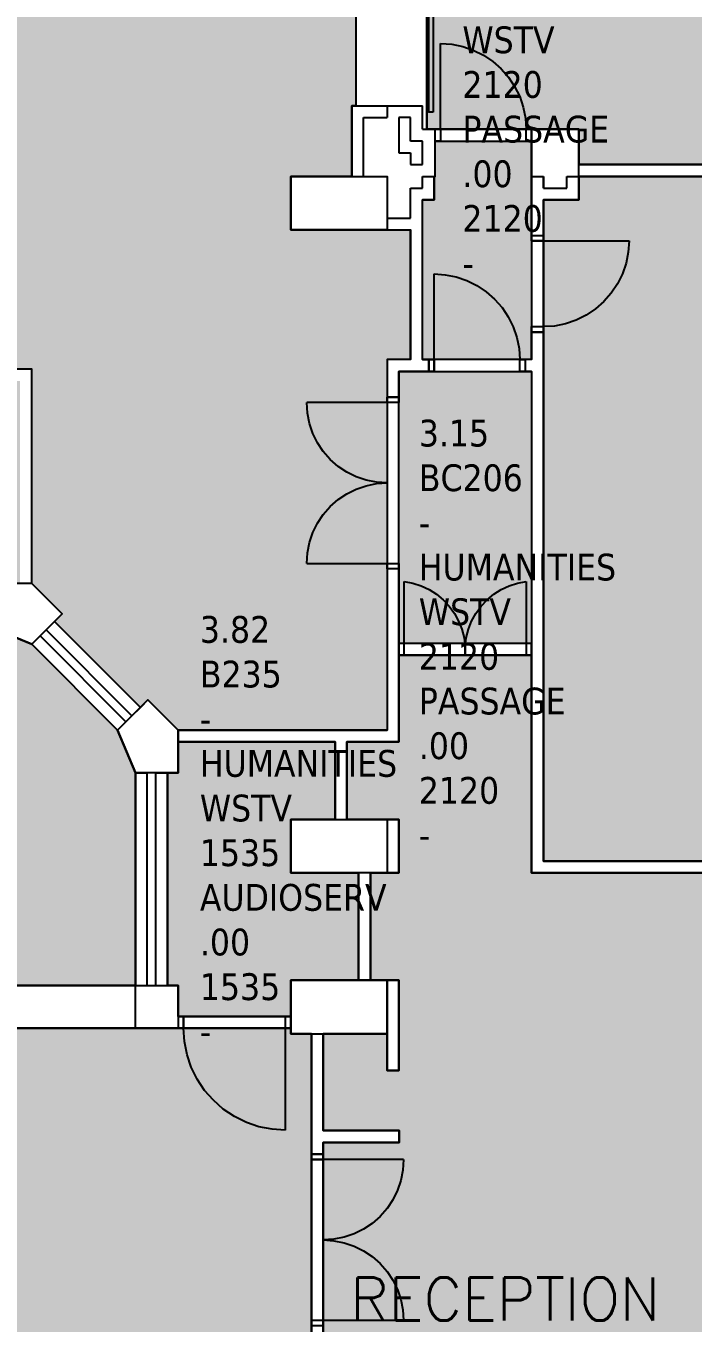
# Model space of a CAD drawing. Extents: x -78184 to 97130, y -50184 to 40272.
# Drawn here: x 14158 to 20389, y 12721 to 24826 of the extents above; entities that cross this region are included whole.
import ezdxf

# ---------------------------------------------------------------- set-up
doc = ezdxf.new("R2010")
doc.units = 0
doc.header["$LTSCALE"] = 750
doc.header["$MEASUREMENT"] = 0
for name, color, linetype in [('DR', 8, 'CONTINUOUS'), ('GROS$', 1, 'CONTINUOUS'), ('HL-TMP', 7, 'CONTINUOUS'), ('RM', 4, 'CONTINUOUS'), ('RM$', 5, 'CONTINUOUS'), ('RM$TXT', 5, 'CONTINUOUS'), ('SAPSE_P7', 10, 'CONTINUOUS'), ('WA', 6, 'CONTINUOUS'), ('WA_EXT', 7, 'CONTINUOUS')]:
    doc.layers.add(name, color=color, linetype=linetype)
doc.styles.add('C', font='tahoma.ttf')
doc.styles.add('ROMAN_TRIPLEX', font='txt.shx')

msp = doc.modelspace()

# ---------------------------------------------------------------- hatches: boundary and pattern name
at = {"layer": 'HL-TMP', "linetype": 'Continuous', "true_color": 0xcc66fc}
h = msp.add_hatch(color=191, dxfattribs=at)
h.paths.add_polyline_path([(14103, 19622), (13813, 19622), (13813, 19522), (9448, 19522), (9448, 19622), (9158, 19622), (9158, 21512), (10239, 21512), (14103, 21512)], flags=0)
h.paths.add_polyline_path([(39381, 14857), (47681, 14857), (55981, 14857), (55981, 14722), (56361, 14722), (56361, 10622), (55981, 10622), (55981, 10022), (56361, 10022), (56361, 7592), (41916, 7592), (41465, 8372), (40066, 8372), (39381, 8768)], flags=0)
h.paths.add_polyline_path([(5081, 38322), (16631, 38322), (16631, 38122), (17241, 38122), (17241, 35622), (16631, 35622), (16631, 35122), (17241, 35122), (17241, 29422), (16631, 29422), (16631, 28922), (17241, 28922), (17241, 24082), (17201, 24082), (17201, 23422), (16631, 23422), (16631, 22922), (17751, 22922), (17751, 21712), (17531, 21712), (17531, 18255), (15581, 18255), (15298, 18537), (15227, 18467), (14426, 19268), (14496, 19339), (14213, 19622), (14213, 21622), (6581, 21622), (6581, 21872), (6581, 27472), (6581, 27872), (6111, 27872), (6111, 30472), (6581, 30472), (6581, 30872), (5081, 30872)], flags=0)
h.paths.add_polyline_path([(57081, 30092), (57081, 23592), (58981, 23592), (58981, 23702), (65680, 23702), (65680, 30092)], flags=0)
h.paths.add_polyline_path([(55171, 27957), (52029, 27957), (52029, 24544), (55171, 24544), (55171, 24896)], flags=0)
h.paths.add_polyline_path([(56181, 30972), (52029, 30972), (52029, 28067), (55331, 28067), (56181, 28067)], flags=0)
h.paths.add_polyline_path([(27971, 39022), (17901, 39022), (17901, 26171), (17904, 23862), (19321, 23862), (19321, 23532), (21401, 23532), (21401, 23862), (21601, 23862), (21601, 23532), (24901, 23532), (24901, 23862), (25101, 23862), (25101, 23532), (27901, 23532), (27901, 23862), (28011, 23862), (28011, 24082), (27971, 24082)], flags=0)
at = {"layer": 'HL-TMP', "linetype": 'Continuous', "true_color": 0xccffb9}
h = msp.add_hatch(color=254, dxfattribs=at)
h.paths.add_polyline_path([(28521, 22922), (28231, 22922), (28231, 23092), (27901, 23092), (27901, 23422), (25101, 23422), (25101, 23362), (24901, 23362), (24901, 23422), (21601, 23422), (21601, 23362), (21401, 23362), (21401, 23422), (19321, 23422), (19321, 23202), (18991, 23202), (18991, 22820), (18991, 17032), (28231, 17032), (28231, 17422), (28521, 17422)], flags=0)
h.paths.add_polyline_path([(6111, 21472), (6111, 15872), (7781, 15872), (7781, 17855), (7681, 17855), (7681, 18255), (7963, 18537), (8034, 18467), (8836, 19268), (8765, 19339), (9048, 19622), (9048, 21512), (6581, 21512), (6581, 21472)], flags=0)
h.paths.add_polyline_path([(51919, 30972), (49259, 30972), (49259, 24338), (49259, 23309), (51919, 23309)], flags=0)
h.paths.add_polyline_path([(17266, 15922), (16631, 15922), (16631, 15582), (15631, 15582), (15581, 15582), (15581, 15872), (15481, 15872), (15481, 17855), (15581, 17855), (15581, 18145), (17046, 18145), (17046, 17422), (16631, 17422), (16631, 16922), (17266, 16922)], flags=0)
h.paths.add_polyline_path([(31781, 35222), (29131, 35222), (29131, 35122), (28631, 35122), (28631, 31242), (30551, 31242), (31681, 31242), (31681, 31372), (31781, 31372)], flags=0)
at = {"layer": 'HL-TMP', "linetype": 'Continuous', "true_color": 0x666666}
h = msp.add_hatch(color=251, dxfattribs=at)
h.paths.add_polyline_path([(62572, 17262), (62572, 14219), (62832, 14068), (62855, 14029), (65961, 14029), (65961, 14372), (66280, 14372), (66280, 16972), (66181, 16972), (66181, 17262)], flags=0)
h.paths.add_polyline_path([(15181, 15872), (8081, 15872), (8081, 17855), (8246, 18255), (9048, 19056), (9448, 19222), (13813, 19222), (14213, 19056), (15015, 18255), (15181, 17855)], flags=0)
h.paths.add_polyline_path([(-43319, 15872), (-45199, 15872), (-50419, 15872), (-50419, 17855), (-50254, 18255), (-49452, 19056), (-49052, 19222), (-44687, 19222), (-44287, 19056), (-43485, 18255), (-43319, 17855)], flags=0)
h.paths.add_polyline_path([(-21849, -22578), (-21849, -28468), (-25009, -28468), (-25009, -22578), (-21899, -22578)], flags=0)
h.paths.add_polyline_path([(-10229, -22578), (-10229, -28468), (-13389, -28468), (-13389, -22578), (-10279, -22578)], flags=0)
h.paths.add_polyline_path([(-16229, -22578), (-16229, -28578), (-19229, -28578), (-19229, -22578), (-16819, -22578)], flags=0)
h.paths.add_polyline_path([(46665, 26924), (46665, 27984), (43411, 27984), (43411, 26158), (44171, 26158), (44171, 26043), (43411, 26043), (43411, 24882), (43411, 24468), (44511, 24468), (46698, 24468), (46698, 25972), (46115, 25972)], flags=0)
h.paths.add_polyline_path([(16936, 15422), (16936, 14517), (17644, 14517), (17644, 14407), (16936, 14407), (16936, 11572), (20631, 11572), (20631, 15187), (23547, 15187), (23547, 14126), (25527, 14126), (25527, 15187), (55981, 15187), (55981, 15322), (56581, 15322), (56581, 14029), (62462, 14029), (62572, 14219), (62572, 17262), (58981, 17262), (58981, 20227), (56781, 20227), (56781, 19785), (56581, 19785), (56581, 16972), (46698, 16972), (45733, 16972), (29131, 16972), (29131, 16922), (18881, 16922), (18881, 18953), (17641, 18953), (17641, 18145), (17156, 18145), (17156, 17422), (17641, 17422), (17641, 16922), (17376, 16922), (17376, 15922), (17641, 15922), (17641, 15077), (17531, 15077), (17531, 15422)], flags=0)
h.paths.add_polyline_path([(58981, 21135), (57317, 21698), (57081, 21778), (57081, 20327), (57232, 20327), (57232, 20337), (57282, 20337), (58082, 20337), (58832, 20337), (58981, 20337)], flags=0)
h.paths.add_polyline_path([(58981, 22365), (58981, 23482), (57282, 23482), (57081, 23482), (57081, 21895), (57352, 21803), (58981, 21251)], flags=0)
h.paths.add_polyline_path([(56181, 27957), (55331, 27957), (55281, 27957), (55281, 24896), (55281, 22893), (55306, 22849), (55306, 22849), (55706, 22156), (56762, 20327), (56971, 20327), (56971, 21712), (56181, 23081)], flags=0)
h.paths.add_polyline_path([(51919, 19582), (51919, 23199), (49149, 23199), (49149, 24338), (49149, 27068), (48155, 27068), (48155, 27068), (47440, 27068), (46808, 25972), (46808, 25952), (46808, 18159), (46808, 17082), (51919, 17082)], flags=0)
h.paths.add_polyline_path([(18881, 19063), (17641, 19063), (17641, 21602), (17971, 21602), (18881, 21602)], flags=0)
h.paths.add_polyline_path([(43301, 27984), (39308, 27984), (37971, 27984), (35760, 27984), (34578, 27984), (32094, 27984), (31791, 27984), (31791, 27217), (31791, 26372), (32081, 26372), (32081, 26158), (34578, 26158), (34578, 26437), (34688, 26437), (34688, 26158), (37681, 26158), (37681, 26372), (38081, 26372), (38081, 26158), (43301, 26158)], flags=0)
h.paths.add_polyline_path([(18881, 21712), (17971, 21712), (17861, 21712), (17861, 23202), (17971, 23202), (17971, 23422), (17981, 23422), (17981, 23752), (18881, 23752), (18881, 22820)], flags=0)
h.paths.add_polyline_path([(29131, 23172), (29131, 23422), (28631, 23422), (28631, 25972), (29122, 25972), (31516, 25972), (31516, 23172), (29622, 23172)], flags=0)
h.paths.add_polyline_path([(29131, 17082), (29131, 17422), (28631, 17422), (28631, 22922), (29131, 22922), (29131, 23062), (29622, 23062), (31516, 23062), (31516, 17082), (29322, 17082)], flags=0)
h.paths.add_polyline_path([(16826, 11572), (16631, 11572), (16631, 11372), (14120, 11372), (7991, 11372), (7991, 14172), (7991, 15472), (8081, 15472), (15631, 15472), (16631, 15472), (16631, 15422), (16826, 15422), (16826, 14247)], flags=0)

# ---------------------------------------------------------------- linework, layer by layer
at = {"layer": 'DR', "linetype": 'Continuous'}
for p, q in [((18031, 23862), (18031, 24662)), ((18991, 22820), (19791, 22820)), ((17971, 21712), (17971, 22512)), ((17531, 21311), (16781, 21311)), ((16781, 19811), (17531, 19811)), ((17691, 19063), (17691, 19641)), ((18831, 19641), (18831, 19063)), ((16581, 15472), (16581, 14522)), ((17686, 14247), (16936, 14247)), ((16936, 12747), (17686, 12747))]:
    msp.add_line(p, q, dxfattribs=at)
at = {"layer": 'DR'}
for p, q in [((18031, 24662), (18135, 24655)), ((18135, 24655), (18238, 24635)), ((18238, 24635), (18337, 24601)), ((18337, 24601), (18431, 24555)), ((18431, 24555), (18518, 24496)), ((18518, 24496), (18596, 24427)), ((18596, 24427), (18665, 24349)), ((18665, 24349), (18723, 24262)), ((18723, 24262), (18770, 24168)), ((18770, 24168), (18803, 24069)), ((18803, 24069), (18824, 23966)), ((18824, 23966), (18831, 23862)), ((19791, 22820), (19784, 22715)), ((19784, 22715), (19763, 22612)), ((19763, 22612), (19730, 22513)), ((17971, 22512), (18075, 22505)), ((18075, 22505), (18178, 22485)), ((18178, 22485), (18277, 22451)), ((18277, 22451), (18371, 22405)), ((18371, 22405), (18458, 22346)), ((19683, 22420), (19625, 22333)), ((19730, 22513), (19683, 22420)), ((18458, 22346), (18536, 22277)), ((18536, 22277), (18605, 22199)), ((19625, 22333), (19556, 22254)), ((18605, 22199), (18663, 22112)), ((19478, 22185), (19391, 22127)), ((19556, 22254), (19478, 22185)), ((18663, 22112), (18710, 22018)), ((19198, 22047), (19095, 22026)), ((19297, 22080), (19198, 22047)), ((19391, 22127), (19297, 22080)), ((18710, 22018), (18743, 21919)), ((18743, 21919), (18764, 21816)), ((19095, 22026), (18991, 22020)), ((18764, 21816), (18771, 21712)), ((16787, 21213), (16781, 21311)), ((16806, 21117), (16787, 21213)), ((16838, 21024), (16806, 21117)), ((16881, 20936), (16838, 21024)), ((16936, 20855), (16881, 20936)), ((17000, 20781), (16936, 20855)), ((17074, 20716), (17000, 20781)), ((17156, 20662), (17074, 20716)), ((17244, 20618), (17156, 20662)), ((17336, 20587), (17244, 20618)), ((17433, 20568), (17336, 20587)), ((17074, 20406), (17156, 20461)), ((17156, 20461), (17244, 20504)), ((17244, 20504), (17336, 20536)), ((17336, 20536), (17433, 20555)), ((17531, 20561), (17433, 20568)), ((17433, 20555), (17531, 20561)), ((16936, 20268), (17000, 20342)), ((17000, 20342), (17074, 20406)), ((16881, 20186), (16936, 20268)), ((16806, 20005), (16838, 20098)), ((16838, 20098), (16881, 20186)), ((16787, 19909), (16806, 20005)), ((16781, 19811), (16787, 19909)), ((17691, 19641), (17771, 19625)), ((17771, 19625), (17849, 19600)), ((18672, 19600), (18750, 19625)), ((18750, 19625), (18831, 19641)), ((17849, 19600), (17923, 19566)), ((17923, 19566), (17993, 19522)), ((17993, 19522), (18056, 19470)), ((18465, 19470), (18528, 19522)), ((18528, 19522), (18598, 19566)), ((18598, 19566), (18672, 19600)), ((18056, 19470), (18112, 19410)), ((18112, 19410), (18160, 19344)), ((18361, 19344), (18409, 19410)), ((18409, 19410), (18465, 19470)), ((18160, 19344), (18200, 19272)), ((18200, 19272), (18230, 19196)), ((18291, 19196), (18321, 19272)), ((18321, 19272), (18361, 19344)), ((18230, 19196), (18250, 19116)), ((18271, 19116), (18291, 19196)), ((18250, 19116), (18261, 19035)), ((18260, 19035), (18271, 19116)), ((18261, 18953), (18260, 19035)), ((18261, 19035), (18261, 18953)), ((15639, 15348), (15631, 15472)), ((15663, 15226), (15639, 15348)), ((15703, 15108), (15663, 15226)), ((15758, 14997), (15703, 15108)), ((15827, 14893), (15758, 14997)), ((15909, 14800), (15827, 14893)), ((16002, 14718), (15909, 14800)), ((16106, 14649), (16002, 14718)), ((16217, 14594), (16106, 14649)), ((16335, 14554), (16217, 14594)), ((16457, 14530), (16335, 14554)), ((16581, 14522), (16457, 14530)), ((17686, 14247), (17679, 14149)), ((17660, 14053), (17628, 13960)), ((17679, 14149), (17660, 14053)), ((17628, 13960), (17585, 13872)), ((17585, 13872), (17531, 13790)), ((17466, 13716), (17392, 13652)), ((17531, 13790), (17466, 13716)), ((17311, 13597), (17223, 13554)), ((17392, 13652), (17311, 13597)), ((17033, 13503), (16936, 13497)), ((16936, 13497), (17033, 13490)), ((17130, 13522), (17033, 13503)), ((17033, 13490), (17130, 13471)), ((17223, 13554), (17130, 13522)), ((17130, 13471), (17223, 13440)), ((17223, 13440), (17311, 13396)), ((17311, 13396), (17392, 13342)), ((17392, 13342), (17466, 13277)), ((17466, 13277), (17531, 13203)), ((17531, 13203), (17585, 13122)), ((17585, 13122), (17628, 13034)), ((17628, 13034), (17660, 12941)), ((17660, 12941), (17679, 12845)), ((17679, 12845), (17686, 12747))]:
    msp.add_line(p, q, dxfattribs=at)
at = {"layer": 'DR', "linetype": 'Continuous'}
for points in [[(17961, 24022), (17921, 24022), (17921, 26231), (17961, 26231), (17961, 24022)], [(17981, 23862), (18031, 23862), (18031, 23752), (17981, 23752), (17981, 23862)], [(18831, 23862), (18881, 23862), (18881, 23752), (18831, 23752), (18831, 23862)], [(18991, 22870), (18991, 22820), (18881, 22820), (18881, 22870), (18991, 22870)], [(18991, 22020), (18991, 21970), (18881, 21970), (18881, 22020), (18991, 22020)], [(17921, 21712), (17971, 21712), (17971, 21602), (17921, 21602), (17921, 21712)], [(18771, 21712), (18821, 21712), (18821, 21602), (18771, 21602), (18771, 21712)], [(17641, 21311), (17531, 21311), (17531, 21361), (17641, 21361), (17641, 21311)], [(17641, 19761), (17531, 19761), (17531, 19811), (17641, 19811), (17641, 19761)], [(17691, 18953), (17691, 19063), (17641, 19063), (17641, 18953), (17691, 18953)], [(18881, 18953), (18881, 19063), (18831, 19063), (18831, 18953), (18881, 18953)], [(15631, 15472), (15631, 15582), (15581, 15582), (15581, 15472), (15631, 15472)], [(16631, 15472), (16631, 15582), (16581, 15582), (16581, 15472), (16631, 15472)], [(16826, 14297), (16936, 14297), (16936, 14247), (16826, 14247), (16826, 14297)], [(16826, 12747), (16936, 12747), (16936, 12697), (16826, 12697), (16826, 12747)]]:
    msp.add_lwpolyline(points, dxfattribs=at)
at = {"layer": 'GROS$', "linetype": 'Continuous', "flags": 128}
for points in [[(17241, 26171), (17241, 24082), (17201, 24082), (17201, 23422), (16631, 23422), (16631, 22922), (17751, 22922), (17751, 21712), (17531, 21712), (17531, 18255), (15581, 18255), (15298, 18537), (15227, 18467), (14426, 19268), (14496, 19339), (14213, 19622), (14213, 21622), (10239, 21622)], [(21401, 23532), (19321, 23532), (19321, 23862), (17904, 23862), (17901, 26171)], [(8081, 15472), (15631, 15472), (15631, 15582), (15581, 15582), (15581, 15872), (15481, 15872), (15481, 17855), (15581, 17855), (15581, 18145), (17046, 18145), (17046, 17422), (16631, 17422), (16631, 16922), (17266, 16922), (17266, 15922), (16631, 15922), (16631, 15582), (15631, 15582), (15631, 15472), (16631, 15472), (16631, 15422), (16826, 15422), (16826, 14247), (16936, 14247), (16936, 14407), (17644, 14407), (17644, 14517), (16936, 14517), (16936, 15422), (17531, 15422), (17531, 15077), (17641, 15077), (17641, 15922), (17376, 15922), (17376, 16922), (17641, 16922), (17641, 17032), (17641, 17422), (17156, 17422), (17156, 18145), (17641, 18145), (17641, 21602), (17971, 21602), (17971, 21712), (17861, 21712), (17861, 23202), (17971, 23202), (17971, 23422), (17981, 23422), (17981, 23752), (18881, 23752), (18881, 22820), (18991, 22820), (18991, 23202), (19321, 23202), (19321, 23422), (21401, 23422)], [(28231, 17032), (18991, 17032), (18991, 22820), (18881, 22820), (18881, 21712), (17971, 21712), (17971, 21602), (18881, 21602), (18881, 19063), (17641, 19063), (17641, 18953), (18881, 18953), (18881, 16922), (29131, 16922)], [(13813, 19222), (14213, 19056), (15015, 18255), (15181, 17855), (15181, 15872), (8081, 15872)], [(16936, 11572), (16936, 14247), (16826, 14247), (16826, 11572)]]:
    msp.add_lwpolyline(points, dxfattribs=at)
at = {"layer": 'RM', "linetype": 'Continuous'}
msp.add_line((17241, 26171), (17241, 24082), dxfattribs=at)
at = {"layer": 'RM', "linetype": 'Continuous', "flags": 128}
for points in [[(15181, 17855), (15015, 18255), (14213, 19056), (13813, 19222), (9448, 19222), (9048, 19056), (8246, 18255), (8081, 17855), (8081, 15872), (15181, 15872)], [(16631, 17422), (17046, 17422), (17046, 18145), (15581, 18145), (15581, 17855), (15481, 17855), (15481, 15872), (15581, 15872), (15581, 15582), (15631, 15582), (16631, 15582), (16631, 15922), (17266, 15922), (17266, 16922), (16631, 16922)], [(16826, 14247), (16826, 15422), (16631, 15422), (16631, 15472), (15631, 15472), (8081, 15472), (7991, 15472), (7991, 14172), (7991, 11372), (14120, 11372), (16631, 11372), (16631, 11572), (16826, 11572)]]:
    msp.add_lwpolyline(points, close=True, dxfattribs=at)
at = {"layer": 'RM$', "linetype": 'Continuous', "flags": 128}
for points in [[(27971, 39022), (17901, 39022), (17901, 26171), (17904, 23862), (19321, 23862), (19321, 23532), (21401, 23532), (21401, 23862), (21601, 23862), (21601, 23532), (24901, 23532), (24901, 23862), (25101, 23862), (25101, 23532), (27901, 23532), (27901, 23862), (28011, 23862), (28011, 24082), (27971, 24082)], [(18881, 21712), (17971, 21712), (17861, 21712), (17861, 23202), (17971, 23202), (17971, 23422), (17981, 23422), (17981, 23752), (18881, 23752), (18881, 22820)], [(28521, 22922), (28231, 22922), (28231, 23092), (27901, 23092), (27901, 23422), (25101, 23422), (25101, 23362), (24901, 23362), (24901, 23422), (21601, 23422), (21601, 23362), (21401, 23362), (21401, 23422), (19321, 23422), (19321, 23202), (18991, 23202), (18991, 22820), (18991, 17032), (28231, 17032), (28231, 17422), (28521, 17422)], [(18881, 19063), (17641, 19063), (17641, 21602), (17971, 21602), (18881, 21602)], [(15181, 15872), (8081, 15872), (8081, 17855), (8246, 18255), (9048, 19056), (9448, 19222), (13813, 19222), (14213, 19056), (15015, 18255), (15181, 17855)], [(17266, 15922), (16631, 15922), (16631, 15582), (15631, 15582), (15581, 15582), (15581, 15872), (15481, 15872), (15481, 17855), (15581, 17855), (15581, 18145), (17046, 18145), (17046, 17422), (16631, 17422), (16631, 16922), (17266, 16922)], [(16826, 11572), (16631, 11572), (16631, 11372), (14120, 11372), (7991, 11372), (7991, 14172), (7991, 15472), (8081, 15472), (15631, 15472), (16631, 15472), (16631, 15422), (16826, 15422), (16826, 14247)]]:
    msp.add_lwpolyline(points, close=True, dxfattribs=at)
for points in [[(17241, 28922), (17241, 24082), (17201, 24082), (17201, 23422), (16631, 23422), (16631, 22922), (17751, 22922), (17751, 21712), (17531, 21712), (17531, 18255), (15581, 18255), (15298, 18537), (15227, 18467), (14426, 19268), (14496, 19339), (14213, 19622), (14213, 21622), (6581, 21622), (6581, 21872), (6581, 21872), (6581, 27472)], [(29131, 16922), (18881, 16922), (18881, 18953), (17641, 18953), (17641, 18145), (17156, 18145), (17156, 17422), (17641, 17422), (17641, 16922), (17376, 16922), (17376, 15922), (17641, 15922), (17641, 15077), (17531, 15077), (17531, 15422), (16936, 15422), (16936, 14517), (17644, 14517), (17644, 14407), (16936, 14407), (16936, 11572), (20631, 11572)]]:
    msp.add_lwpolyline(points, dxfattribs=at)
at = {"layer": 'WA', "linetype": 'Continuous'}
for p, q in [((17531, 24082), (17861, 24082)), ((17861, 23862), (17861, 24082)), ((17861, 23862), (17981, 23862)), ((17981, 23422), (17981, 23862)), ((19321, 23532), (21401, 23532)), ((17981, 23422), (17971, 23422)), ((19321, 23422), (21401, 23422)), ((14213, 21622), (10239, 21622)), ((14213, 19622), (14213, 21622))]:
    msp.add_line(p, q, dxfattribs=at)
at = {"layer": 'WA_EXT', "linetype": 'Continuous'}
for p, q in [((17201, 23422), (17201, 24082)), ((17201, 24082), (17531, 24082)), ((17311, 23422), (17311, 23972)), ((17311, 23972), (17531, 23972)), ((17531, 24082), (17531, 23972)), ((17641, 23972), (17641, 23642)), ((17751, 23972), (17641, 23972)), ((17751, 23752), (17751, 23972)), ((18881, 23862), (19321, 23862)), ((18881, 23422), (18881, 23862)), ((19321, 23422), (19321, 23862)), ((17861, 23752), (17751, 23752)), ((17861, 23532), (17861, 23752)), ((17641, 23642), (17751, 23642)), ((17751, 23642), (17751, 23532)), ((17751, 23532), (17861, 23532)), ((17861, 23312), (17861, 23422)), ((17861, 23422), (17971, 23422)), ((17971, 23422), (17971, 23202)), ((18881, 23422), (18991, 23422)), ((18881, 23422), (18991, 23422)), ((18881, 22870), (18881, 23422)), ((18991, 23312), (18991, 23422)), ((18991, 23422), (18991, 23312)), ((19211, 23312), (19211, 23422)), ((19211, 23422), (19321, 23422)), ((19211, 23312), (19211, 23422)), ((19211, 23422), (19321, 23422)), ((19321, 23422), (19321, 23202)), ((17751, 23032), (17751, 23312)), ((17751, 23312), (17861, 23312)), ((18991, 23312), (19211, 23312)), ((18991, 23312), (19211, 23312)), ((17861, 21712), (17861, 23202)), ((17971, 23202), (17861, 23202)), ((19321, 23202), (18991, 23202)), ((18991, 22870), (18991, 23202)), ((17531, 23032), (17751, 23032)), ((17531, 22922), (17751, 22922)), ((17751, 21712), (17751, 22922)), ((18881, 22870), (18991, 22870)), ((18881, 21712), (18881, 21970)), ((18881, 21970), (18991, 21970)), ((18991, 21970), (18991, 17032)), ((17531, 21712), (17531, 21361)), ((17751, 21712), (17531, 21712)), ((17861, 21712), (17921, 21712)), ((17921, 21712), (17921, 21602)), ((18821, 21712), (18821, 21602)), ((18881, 21712), (18821, 21712)), ((17641, 21602), (17641, 21361)), ((17921, 21602), (17641, 21602)), ((18881, 21602), (18821, 21602)), ((18881, 21602), (18881, 16922)), ((17641, 21361), (17531, 21361)), ((17641, 19761), (17531, 19761)), ((17531, 19761), (17531, 18255)), ((17641, 19761), (17641, 18145)), ((14213, 19622), (13813, 19622)), ((14213, 19622), (14496, 19339)), ((14496, 19339), (14213, 19056)), ((14348, 19190), (14426, 19268)), ((15227, 18467), (14426, 19268)), ((13813, 19222), (14213, 19056)), ((15149, 18389), (14348, 19190)), ((15298, 18537), (15015, 18255)), ((15581, 18255), (15298, 18537)), ((15149, 18389), (15227, 18467)), ((15015, 18255), (15181, 17855)), ((15581, 18255), (17531, 18255)), ((15581, 18145), (15581, 18255)), ((15581, 18255), (15581, 17855)), ((15581, 18145), (17046, 18145)), ((17046, 17422), (17046, 18145)), ((17156, 17422), (17156, 18145)), ((17156, 18145), (17641, 18145)), ((15181, 15872), (15181, 17855)), ((15181, 17855), (15291, 17855)), ((15581, 17855), (15181, 17855)), ((15291, 15872), (15291, 17855)), ((15371, 15872), (15371, 17855)), ((15371, 17855), (15481, 17855)), ((15481, 15872), (15481, 17855)), ((17046, 17422), (17156, 17422)), ((17531, 17422), (17531, 16922)), ((17531, 17422), (17641, 17422)), ((17641, 17422), (17641, 16922)), ((28231, 17032), (18991, 17032)), ((17266, 15922), (17266, 16922)), ((17376, 16922), (17266, 16922)), ((17376, 15922), (17376, 16922)), ((17641, 16922), (17531, 16922)), ((28231, 16922), (18881, 16922)), ((15181, 15872), (15291, 15872)), ((15371, 15872), (15481, 15872)), ((17266, 15922), (17376, 15922)), ((17531, 15922), (17531, 15077)), ((17531, 15922), (17641, 15922)), ((17641, 15922), (17641, 15077)), ((16826, 14297), (16826, 15422)), ((16826, 15422), (16936, 15422)), ((16936, 14517), (16936, 15422)), ((17641, 15077), (17531, 15077)), ((16936, 14517), (17644, 14517)), ((16936, 14297), (16936, 14407)), ((16936, 14407), (17644, 14407)), ((17644, 14407), (17644, 14517)), ((16936, 14297), (16826, 14297))]:
    msp.add_line(p, q, dxfattribs=at)
for points in [[(16631, 22922), (16631, 23422), (17531, 23422), (17531, 22922), (16631, 22922)], [(15015, 18255), (14213, 19056), (14291, 19134), (15093, 18332), (15015, 18255)], [(16631, 16922), (16631, 17422), (17531, 17422), (17531, 16922), (16631, 16922)], [(15181, 15872), (15581, 15872), (15581, 15472), (15181, 15472), (15181, 15872)], [(16631, 15922), (16631, 15422), (17531, 15422), (17531, 15922), (16631, 15922)]]:
    msp.add_lwpolyline(points, dxfattribs=at)

# ---------------------------------------------------------------- texts
at = {"layer": 'RM$TXT', "linetype": 'Continuous', "char_height": 250, "style": 'C'}
for s, insert, attachment_point in [('2.02^M^JBC208^M^J-^M^JHUMANITIES^M^JWSTV^M^J2120^M^JPASSAGE^M^J.00^M^J2120^M^J-^M^J', (18235, 26489), 1), ('3.15^M^JBC206^M^J-^M^JHUMANITIES^M^JWSTV^M^J2120^M^JPASSAGE^M^J.00^M^J2120^M^J-^M^J', (17828, 17151), 7), ('3.82^M^JB235^M^J-^M^JHUMANITIES^M^JWSTV^M^J1535^M^JAUDIOSERV^M^J.00^M^J1535^M^J-^M^J', (15783, 15319), 7)]:
    msp.add_mtext(s, dxfattribs=dict(at, insert=insert, attachment_point=attachment_point))
at = {"layer": 'SAPSE_P7', "linetype": 'Continuous', "style": 'ROMAN_TRIPLEX'}
msp.add_text('RECEPTION', height=400, dxfattribs=at).set_placement((17186, 12746))

doc.saveas('drawing.dxf')
